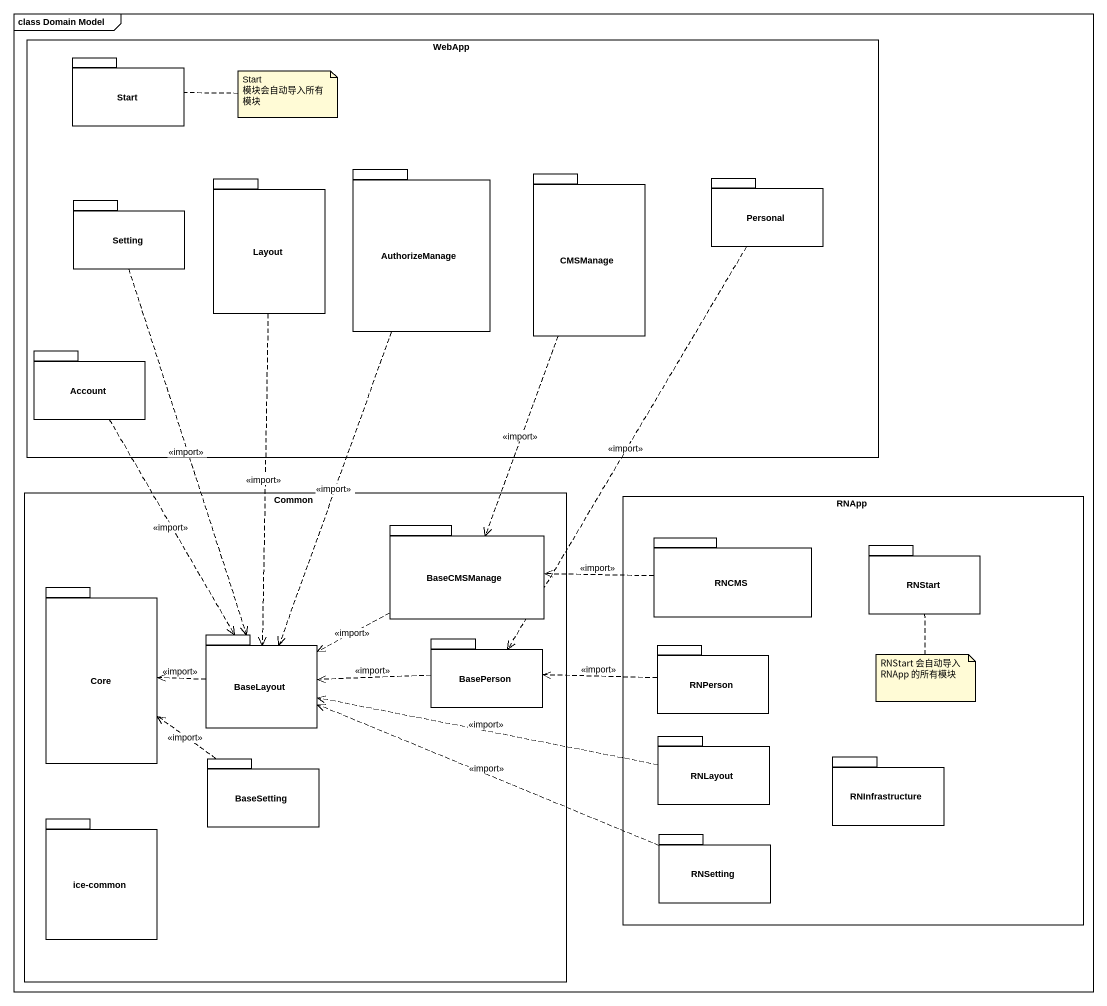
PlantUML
@startuml
mainframe class Domain Model
rectangle WebApp {
  package "Start" as Start_ {
  }
  package Layout {
  }
  package AuthorizeManage {
  }
  package CMSManage {
  }
  package Personal {
  }
  package Setting {
  }
  package Account {
  }
}
rectangle Common {
  package BaseCMSManage {
  }
  package Core {
  }
  package BaseLayout {
  }
  package BasePerson {
  }
  package BaseSetting {
  }
  package "ice-common" as ice_common {
  }
}
rectangle RNApp {
  package RNCMS {
  }
  package RNStart {
  }
  package RNPerson {
  }
  package RNLayout {
  }
  package RNInfrastructure {
  }
  package RNSetting {
  }
}
Layout ..> BaseLayout : <<import>>
AuthorizeManage ..> BaseLayout : <<import>>
CMSManage ..> BaseCMSManage : <<import>>
Personal ..> BasePerson : <<import>>
Setting ..> BaseLayout : <<import>>
Account ..> BaseLayout : <<import>>
BaseCMSManage .left.> BaseLayout : <<import>>
RNCMS .left.> BaseCMSManage : <<import>>
BaseLayout .left.> Core : <<import>>
BasePerson .left.> BaseLayout : <<import>>
RNPerson .left.> BasePerson : <<import>>
BaseSetting .up.> Core : <<import>>
RNLayout .left.> BaseLayout : <<import>>
RNSetting .left.> BaseLayout : <<import>>
note right of Start_ : Start 模块会自动导入所有模块
note bottom of RNStart : RNStart 会自动导入 RNApp 的所有模块
@enduml
